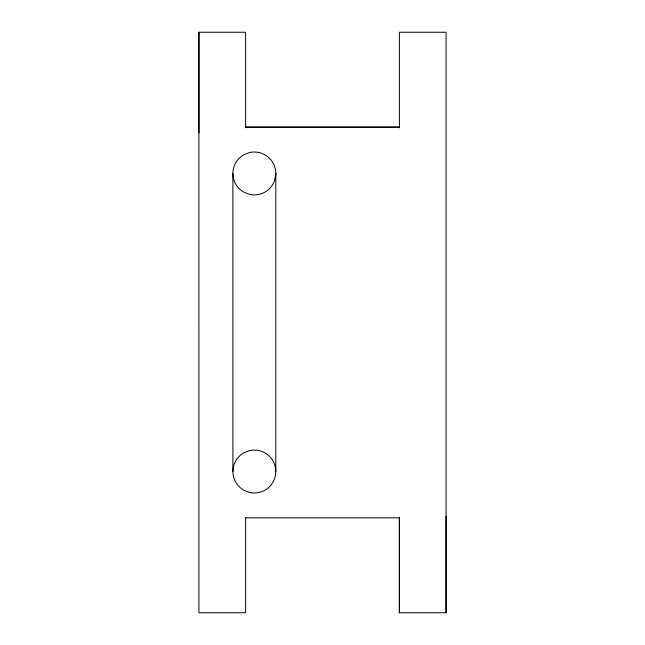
<?xml version="1.0" encoding="UTF-8"?>
<svg xmlns="http://www.w3.org/2000/svg" width="645" height="645" viewBox="0 0 645 645"><rect width="100%" height="100%" fill="white"/><g stroke="black" fill="none" stroke-linecap="round" stroke-linejoin="round"><path stroke-width="0.97" d="M245.616 127.831L245.616 32.25L198.91 32.25L198.918 612.75L245.616 612.75L245.616 517.355M232.893 471.535L232.901 173.457M275.802 471.535A21.454 21.454 0 0 0 248.793 450.815L243.625 452.959A21.454 21.454 0 0 0 243.625 490.119L248.793 492.256A21.454 21.454 0 0 0 275.802 471.535L275.802 173.457A21.454 21.454 0 0 0 248.801 152.736L243.625 154.873A21.454 21.454 0 0 0 243.625 192.033L248.801 194.177A21.454 21.454 0 0 0 275.81 173.457L275.076 179.004M446.09 516.121L446.09 612.75L399.384 612.75L399.384 517.83L245.616 517.83M446.082 612.75L446.09 32.25L399.384 32.25L399.384 127.831M245.616 127.138L399.384 127.138M245.616 127.17L399.384 127.17M399.384 517.129L399.384 612.75M198.91 32.25L198.91 132.862"/></g></svg>
